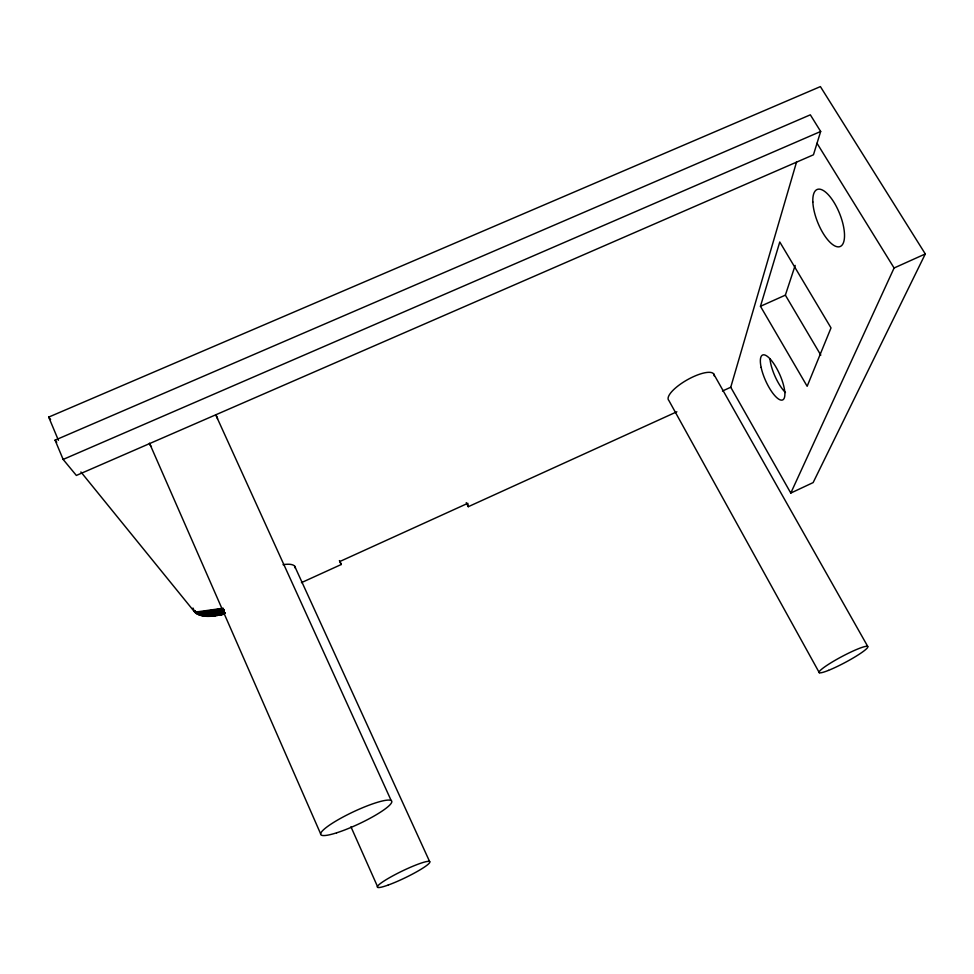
<?xml version="1.0" encoding="UTF-8"?>
<svg xmlns="http://www.w3.org/2000/svg" width="974" height="974" viewBox="0 0 974 974"><rect width="100%" height="100%" fill="white"/><g stroke="black" fill="none" stroke-linecap="round" stroke-linejoin="round"><path stroke-width="1.46" d="M58.428 440.321L48.7 417.103L820.4 86.601L925.3 253.946L813.132 482.593L790.791 493.063L730.744 387.25L796.622 161.757M760.463 306.299L779.772 241.99L831.017 327.909L807.154 386.276L760.463 306.299L785.361 295.146L795.161 265.415M820.668 131.478L813.46 154.793L76.362 475.446L63.14 459.436L55.08 440.151L810.331 114.822L820.668 131.478L63.14 459.436M790.791 493.063L894.095 267.996L925.3 253.946M301.416 582.647L341.229 564.518L339.938 561.462L467.824 503.302L468.275 506.699L676.869 411.771M722.452 391.024L730.744 387.25M80.903 471.952L194.776 612.183C202.787 618.843 214.84 616.067 224.069 613.937M219.247 615.203L224.933 613.401M217.263 615.519L224.47 613.279M215.339 615.763L225.189 612.792M213.464 615.958L224.848 612.634M211.662 616.104L224.58 612.439M209.909 616.189L224.373 612.22M208.241 616.213L224.227 611.976M206.634 616.189L224.13 611.721M205.112 616.104L224.081 611.441M203.663 615.97L224.093 611.136M202.312 615.763L224.154 610.82M201.034 615.519L224.251 610.491M199.853 615.203L223.582 610.308M221.281 614.85L223.363 614.436M198.757 614.837L223.801 609.943M197.759 614.411L224.057 609.554M196.858 613.937L223.57 609.298M194.873 610.649L196.066 613.401L222.462 609.127M195.372 612.816L222.084 608.799M223.253 608.239L194.776 612.183L192.986 608.032M55.08 440.151L56.772 442.245M48.7 417.103L50.587 419.49M817.016 143.288L894.095 267.996M785.361 295.146L820.814 355.145M713.565 373.785L867.712 646.395M819.329 672.754L668.882 400.521A26.103 8.206 -29.6 0 1 688.399 379.19A26.103 8.206 -29.6 0 1 714.186 375.891M466.254 502.633L468.275 506.699M339.402 560.598L341.229 564.518M294.635 566.138L429.595 861.491M391.134 800.458L215.948 415.289A36.269 15.389 -22 0 1 217.531 418.966M350.944 826.792L377.51 886.535M320.653 833.878L149.472 443.17A36.269 15.389 -22 0 0 151.445 446.713M194.97 610.71L196.066 613.401M283.02 564.689A27.406 8.863 -23.7 0 1 295.378 568.329M785.458 392.546A24.581 7.877 65.9 0 1 769.959 358.639M812.84 202.008A30.766 11.81 68.1 0 0 837.506 246.812A30.766 11.81 68.1 0 0 835.607 205.112A30.766 11.81 68.1 0 0 812.84 202.008M828.497 670.38A27.625 3.385 -28 0 0 867.676 647.406A27.625 3.385 -28 0 0 834.219 660.835A27.625 3.385 -28 0 0 828.497 670.38M388.249 885.025A29.086 3.665 -25.8 0 0 429.765 862.465A29.086 3.665 -25.8 0 0 393.009 875.748A29.086 3.665 -25.8 0 0 388.249 885.025M336.602 832.831A39.228 6.635 -25.2 0 0 391.779 802.065A39.228 6.635 -25.2 0 0 340.364 818.477A39.228 6.635 -25.2 0 0 336.602 832.831M761.132 367.393A24.606 7.719 65.9 0 0 782.098 400.107A24.606 7.719 65.9 0 0 774.61 364.897A24.606 7.719 65.9 0 0 761.132 367.393"/></g></svg>
